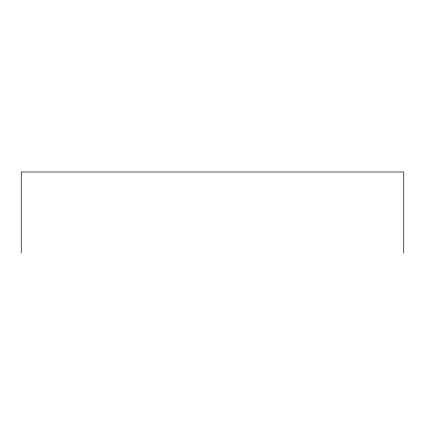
<?xml version="1.0" encoding="UTF-8"?>
<svg xmlns="http://www.w3.org/2000/svg" width="425" height="425" viewBox="0 0 425 425"><rect width="100%" height="100%" fill="white"/><g stroke="black" fill="none" stroke-linecap="round" stroke-linejoin="round"><path stroke-width="0.64" d="M403.75 252.997L403.75 172.003L21.25 172.003L21.25 252.997"/></g></svg>
